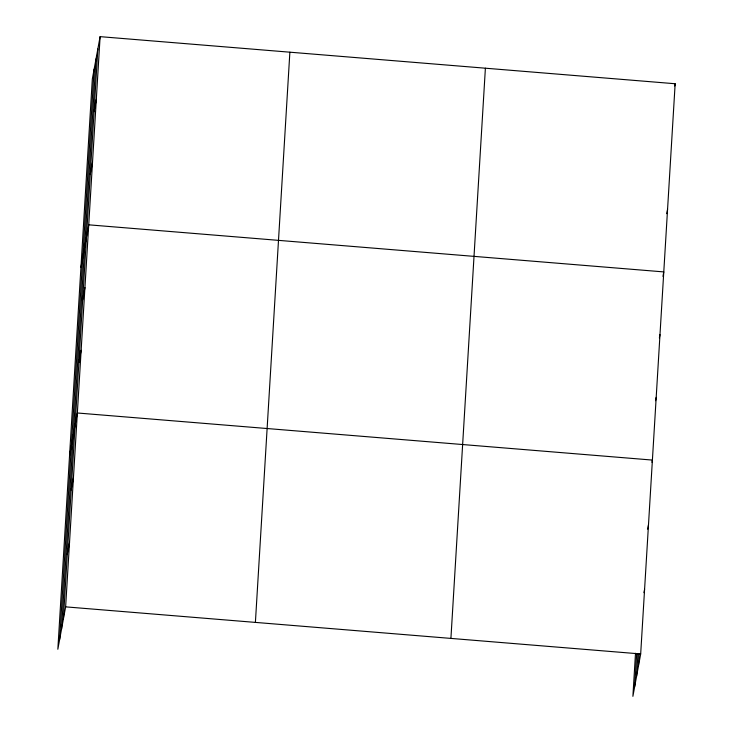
<?xml version="1.0" encoding="UTF-8"?>
<svg xmlns="http://www.w3.org/2000/svg" width="733" height="733" viewBox="0 0 733 733"><rect width="100%" height="100%" fill="white"/><g stroke="black" fill="none" stroke-linecap="round" stroke-linejoin="round"><path stroke-width="1.1" d="M59.666 639.332L94.145 69.122M61.545 629.097L96.023 58.897M63.368 619.174L97.846 48.964M100.109 36.65L92.321 79.054L57.843 649.255L65.631 606.86L100.109 36.65L675.157 83.745L640.679 653.946L632.891 696.35L635.502 653.268M255.396 622.399L289.874 52.19M450.914 638.406L485.393 68.196M634.714 686.418L636.702 653.543M636.592 676.192L637.967 653.515M638.416 666.26L639.167 653.79M94.053 111.691L96.316 99.376M90.26 174.408L92.523 162.094M80.951 267.224L88.73 224.82L663.777 271.906L662.953 276.387M82.673 299.861L84.936 287.538M78.88 362.578L81.143 350.264M69.571 455.385L77.35 412.991L652.397 460.077L651.985 462.312M71.183 489.928L73.447 477.614M67.271 554.551L69.534 542.237M674.745 85.981L675.157 83.745M666.746 213.669L667.571 209.189M659.37 337.986L659.984 334.633M655.577 400.713L656.191 397.35M647.67 529.18L648.494 524.7M643.968 592.685L644.582 589.323M65.631 606.86L640.679 653.946"/></g></svg>
